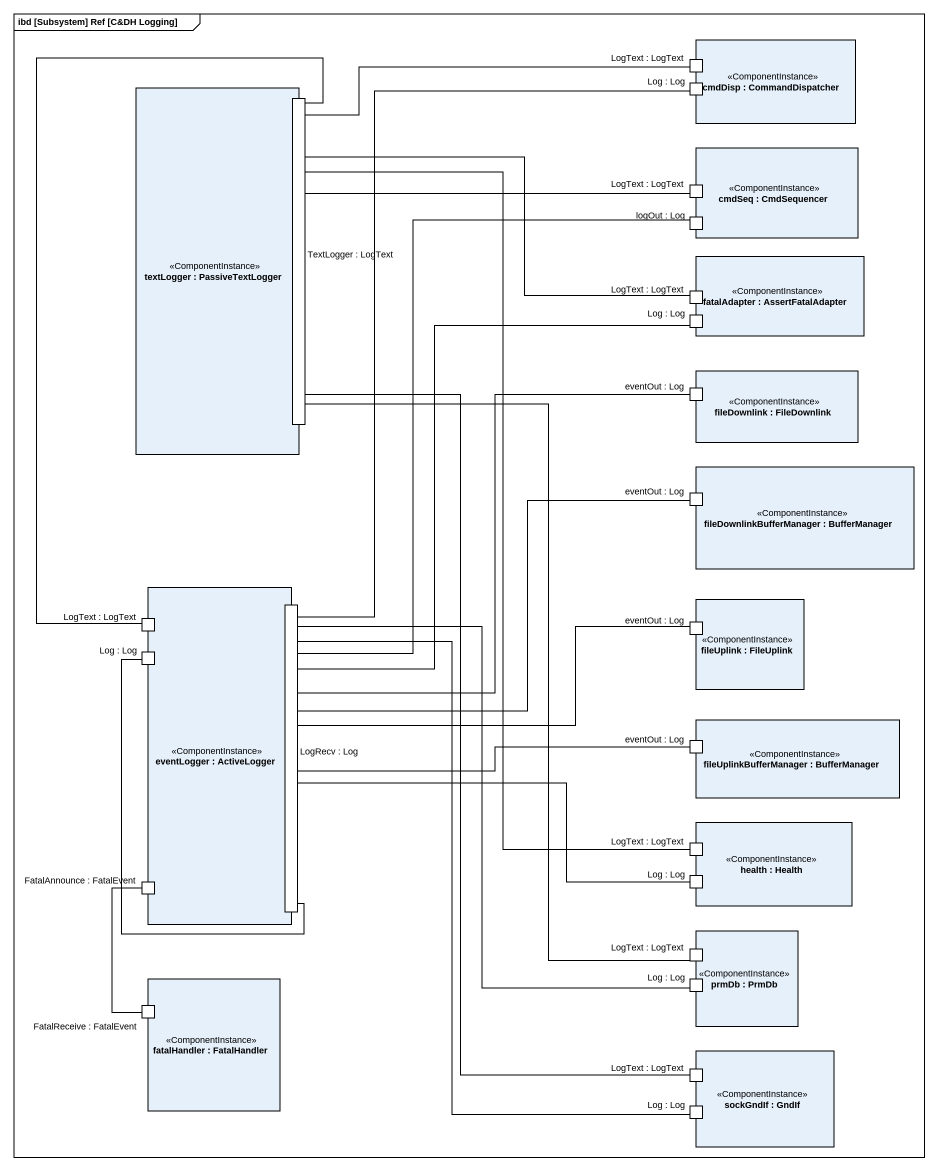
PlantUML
@startuml
mainframe ibd [Subsystem] Ref [C&DH Logging]
rectangle "cmdDisp : CommandDispatcher" as cmdDisp <<ComponentInstance>> {
  port "LogText : LogText" as LogText_LogText
  port "Log : Log" as Log_Log
}
rectangle "textLogger : PassiveTextLogger" as textLogger <<ComponentInstance>> {
  port "TextLogger : LogText" as TextLogger_LogText
}
rectangle "cmdSeq : CmdSequencer" as cmdSeq <<ComponentInstance>> {
  port "LogText : LogText" as LogText_LogText_2
  port "logOut : Log" as logOut_Log
}
rectangle "fatalAdapter : AssertFatalAdapter" as fatalAdapter <<ComponentInstance>> {
  port "LogText : LogText" as LogText_LogText_3
  port "Log : Log" as Log_Log_2
}
rectangle "fileDownlink : FileDownlink" as fileDownlink <<ComponentInstance>> {
  port "eventOut : Log" as eventOut_Log
}
rectangle "fileDownlinkBufferManager : BufferManager" as fileDownlinkBufferManager <<ComponentInstance>> {
  port "eventOut : Log" as eventOut_Log_2
}
rectangle "eventLogger : ActiveLogger" as eventLogger <<ComponentInstance>> {
  port "LogRecv : Log" as LogRecv_Log
  port "LogText : LogText" as LogText_LogText_4
  port "Log : Log" as Log_Log_3
  port "FatalAnnounce : FatalEvent" as FatalAnnounce_FatalEvent
}
rectangle "fileUplink : FileUplink" as fileUplink <<ComponentInstance>> {
  port "eventOut : Log" as eventOut_Log_3
}
rectangle "fileUplinkBufferManager : BufferManager" as fileUplinkBufferManager <<ComponentInstance>> {
  port "eventOut : Log" as eventOut_Log_4
}
rectangle "health : Health" as health <<ComponentInstance>> {
  port "LogText : LogText" as LogText_LogText_5
  port "Log : Log" as Log_Log_4
}
rectangle "prmDb : PrmDb" as prmDb <<ComponentInstance>> {
  port "LogText : LogText" as LogText_LogText_6
  port "Log : Log" as Log_Log_5
}
rectangle "fatalHandler : FatalHandler" as fatalHandler <<ComponentInstance>> {
  port "FatalReceive : FatalEvent" as FatalReceive_FatalEvent
}
rectangle "sockGndIf : GndIf" as sockGndIf <<ComponentInstance>> {
  port "LogText : LogText" as LogText_LogText_7
  port "Log : Log" as Log_Log_6
}
LogText_LogText -left- TextLogger_LogText
Log_Log -- LogRecv_Log
LogText_LogText_2 -left- TextLogger_LogText
logOut_Log -- LogRecv_Log
LogText_LogText_3 -left- TextLogger_LogText
Log_Log_2 -- LogRecv_Log
eventOut_Log -- LogRecv_Log
eventOut_Log_2 -- LogRecv_Log
LogText_LogText_4 -up- TextLogger_LogText
eventOut_Log_3 -left- LogRecv_Log
Log_Log_3 -- LogRecv_Log
eventOut_Log_4 -left- LogRecv_Log
LogText_LogText_5 -up- TextLogger_LogText
Log_Log_4 -left- LogRecv_Log
FatalAnnounce_FatalEvent -- FatalReceive_FatalEvent
LogText_LogText_6 -up- TextLogger_LogText
Log_Log_5 -left- LogRecv_Log
LogText_LogText_7 -up- TextLogger_LogText
Log_Log_6 -up- LogRecv_Log
@enduml
